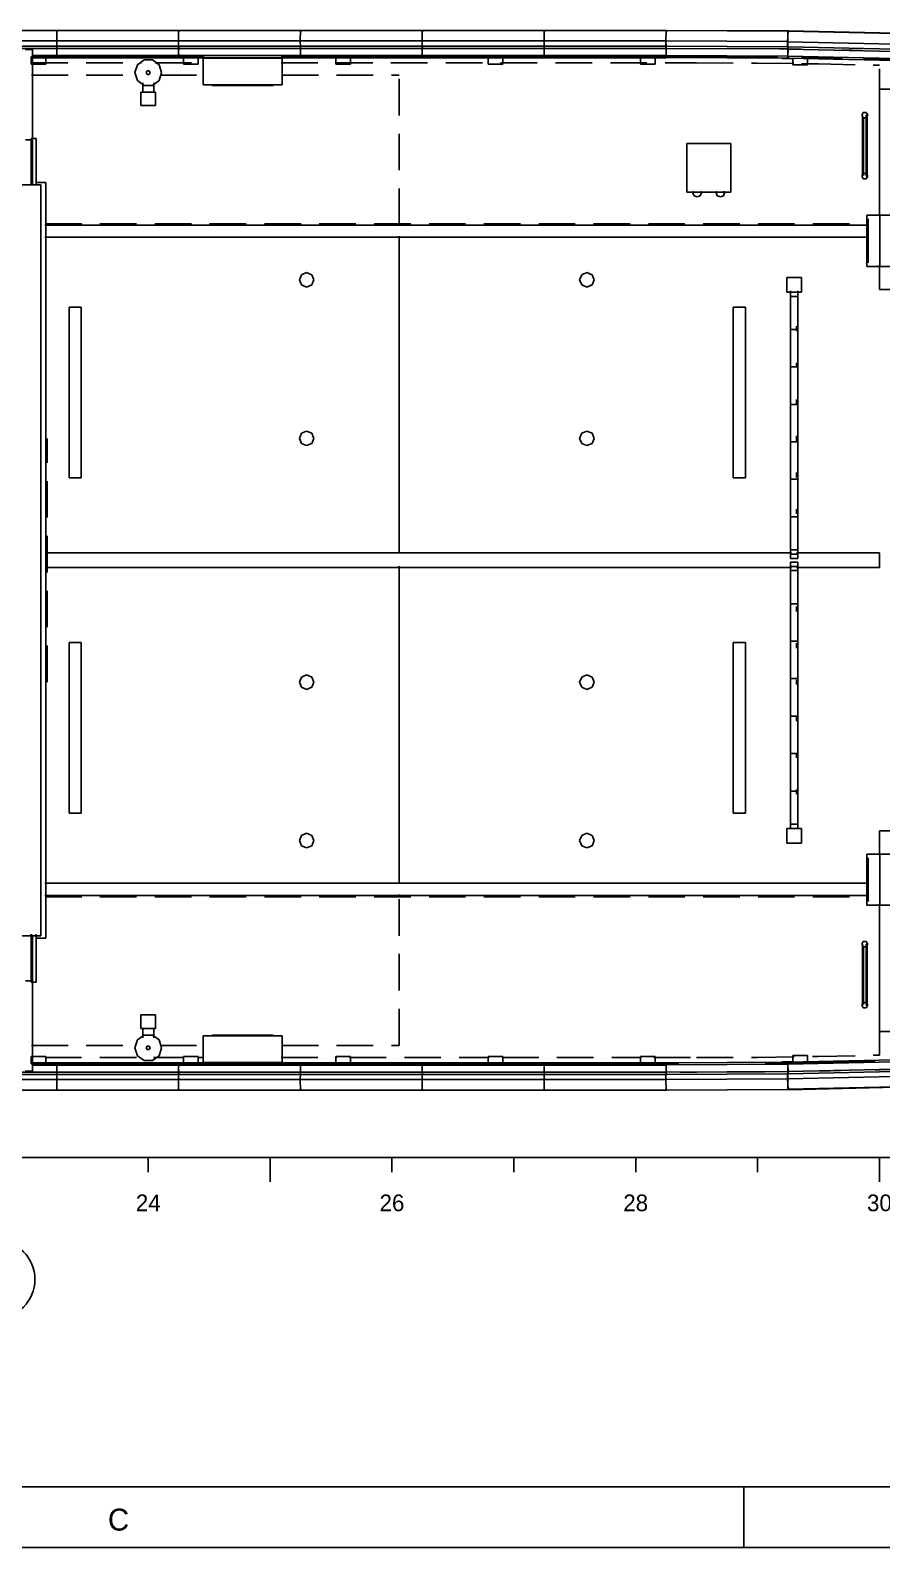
# Model space of a CAD drawing. Extents: x 5 to 836, y 5 to 589.
# Drawn here: x 259.3 to 329.2, y 5 to 129.5 of the extents above; entities that cross this region are included whole.
import ezdxf
from ezdxf.enums import TextEntityAlignment as Align

# ---------------------------------------------------------------- set-up
doc = ezdxf.new("R2010")
doc.units = 0
doc.linetypes.add('DASHED', pattern=[4.5, 3, -1.5])
for name, color, linetype in [('CHECK', 40, 'CONTINUOUS'), ('DETAIL', 8, 'CONTINUOUS'), ('DIM', 3, 'CONTINUOUS'), ('FRAME', 7, 'CONTINUOUS'), ('MARKING', 4, 'DASHED'), ('OUTLINE', 7, 'CONTINUOUS'), ('TEXT', 7, 'CONTINUOUS'), ('THIN', 7, 'CONTINUOUS')]:
    doc.layers.add(name, color=color, linetype=linetype)

msp = doc.modelspace()

# ---------------------------------------------------------------- linework, layer by layer
at = {"layer": 'CHECK'}
msp.add_circle((256.5, 27), 3.2, dxfattribs=at)
at = {"layer": 'DETAIL'}
for p, q in [((179.4, 129.47), (311.51, 129.47)), ((261.49, 128.6), (261.49, 129.47)), ((261.49, 129.47), (261.5, 129.27)), ((261.49, 128.6), (261.49, 129.47)), ((261.5, 129.33), (261.51, 129.47)), ((261.51, 129.47), (261.51, 129.33)), ((261.51, 129.47), (261.51, 129.33)), ((271.48, 128.6), (271.49, 129.47)), ((271.49, 128.6), (271.49, 129.47)), ((271.51, 129.47), (271.51, 129.33)), ((271.51, 129.47), (271.51, 129.33)), ((281.48, 128.6), (281.49, 129.47)), ((281.49, 129.47), (281.49, 129.27)), ((281.51, 129.47), (281.51, 129.33)), ((281.51, 129.33), (281.51, 129.47)), ((291.48, 128.6), (291.49, 129.47)), ((291.48, 128.6), (291.49, 129.47)), ((291.49, 129.47), (291.49, 129.27)), ((291.51, 129.47), (291.51, 129.33)), ((291.51, 129.33), (291.51, 129.47)), ((291.51, 129.47), (291.51, 129.33)), ((301.48, 128.6), (301.49, 129.47)), ((301.49, 129.47), (301.49, 129.27)), ((301.51, 129.47), (301.51, 129.33)), ((301.51, 129.33), (301.51, 129.47)), ((311.48, 128.6), (311.49, 129.47)), ((311.48, 128.6), (311.49, 129.46)), ((311.49, 129.46), (311.52, 129.47)), ((311.49, 129.46), (321.49, 129.41)), ((311.51, 129.47), (311.51, 129.33)), ((311.52, 129.47), (311.52, 129.34)), ((311.52, 129.47), (321.52, 129.42)), ((179.4, 128.6), (311.48, 128.6)), ((261.49, 128.6), (261.49, 128.07)), ((261.49, 128.6), (261.49, 128.07)), ((271.48, 128.6), (271.49, 128.07)), ((271.49, 128.6), (271.49, 128.07)), ((281.48, 128.6), (281.49, 128.07)), ((291.48, 128.6), (291.49, 128.07)), ((291.48, 128.6), (291.49, 128.07)), ((301.48, 128.6), (301.49, 128.07)), ((311.48, 128.6), (311.49, 128.07)), ((311.48, 128.6), (321.48, 128.55)), ((311.48, 128.6), (311.48, 128.06)), ((321.47, 128.53), (321.51, 129.4)), ((321.47, 128.53), (331.47, 128.31)), ((321.47, 128.07), (321.47, 128.53)), ((321.48, 128.55), (321.49, 129.41)), ((321.48, 128.55), (321.48, 128.08)), ((321.49, 129.41), (321.52, 129.42)), ((321.51, 129.4), (321.53, 129.43)), ((321.51, 129.4), (331.51, 129.18)), ((321.52, 129.42), (321.52, 129.35)), ((321.53, 129.36), (321.53, 129.43)), ((321.53, 129.43), (331.53, 129.2)), ((257.16, 127.99), (311.49, 127.99)), ((257.17, 128.18), (311.5, 128.18)), ((258.9, 127.9), (259.5, 127.9)), ((259.4, 127.3), (273.58, 127.3)), ((259.4, 126.7), (259.4, 127.3)), ((259.4, 127.22), (311.5, 127.22)), ((259.47, 127.41), (311.49, 127.41)), ((259.5, 120.56), (259.5, 127.9)), ((260.6, 126.7), (260.6, 127.3)), ((261.5, 128.18), (261.5, 128.04)), ((261.5, 127.99), (261.5, 128.18)), ((261.5, 128.04), (261.5, 128.18)), ((261.5, 127.41), (261.5, 127.99)), ((261.5, 127.99), (261.5, 127.88)), ((261.5, 127.41), (261.5, 127.52)), ((261.5, 127.43), (261.5, 127.22)), ((261.5, 127.41), (261.5, 127.22)), ((261.5, 127.22), (261.5, 127.29)), ((268.11, 126.65), (268.66, 127.05)), ((268.66, 127.05), (269.34, 127.05)), ((269.34, 127.05), (269.89, 126.65)), ((270, 127.25), (270, 127.31)), ((270, 127.25), (271.95, 127.25)), ((271.49, 127.99), (271.5, 128.18)), ((271.49, 127.41), (271.49, 127.99)), ((271.49, 127.99), (271.5, 127.88)), ((271.49, 127.41), (271.5, 127.52)), ((271.49, 127.41), (271.5, 127.22)), ((271.5, 128.18), (271.5, 128.04)), ((271.5, 128.04), (271.5, 128.18)), ((271.5, 128.18), (271.5, 128.04)), ((271.5, 127.43), (271.5, 127.22)), ((271.5, 127.22), (271.5, 127.29)), ((271.5, 127.22), (271.5, 127.29)), ((271.9, 126.7), (271.9, 127.3)), ((273, 127.25), (273.56, 127.25)), ((273.1, 126.7), (273.1, 127.3)), ((273.5, 127.2), (280, 127.2)), ((273.5, 125), (273.5, 127.2)), ((279.9, 127.3), (314, 127.3)), ((280, 125), (280, 127.2)), ((281.49, 127.99), (281.5, 128.18)), ((281.49, 127.99), (281.5, 128.18)), ((281.49, 127.41), (281.49, 127.99)), ((281.49, 127.99), (281.5, 127.88)), ((281.49, 127.41), (281.5, 127.52)), ((281.49, 127.41), (281.5, 127.22)), ((281.49, 127.41), (281.5, 127.22)), ((281.5, 128.18), (281.5, 128.04)), ((281.5, 128.18), (281.5, 128.04)), ((281.5, 127.22), (281.5, 127.29)), ((281.5, 127.22), (281.5, 127.29)), ((284.4, 126.7), (284.4, 127.3)), ((285.6, 126.7), (285.6, 127.3)), ((287, 127.25), (287, 127.31)), ((287, 127.25), (293, 127.25)), ((291.49, 127.99), (291.5, 128.18)), ((291.49, 127.99), (291.5, 128.18)), ((291.49, 127.41), (291.49, 127.99)), ((291.49, 127.41), (291.5, 127.22)), ((291.49, 127.41), (291.5, 127.22)), ((291.5, 128.18), (291.5, 128.04)), ((291.5, 128.04), (291.5, 128.18)), ((291.5, 127.43), (291.5, 127.22)), ((291.5, 127.22), (291.5, 127.29)), ((293, 127.25), (293, 127.31)), ((296.9, 126.7), (296.9, 127.3)), ((298.1, 126.7), (298.1, 127.3)), ((301.49, 127.99), (301.5, 128.18)), ((301.49, 127.41), (301.49, 127.99)), ((301.49, 127.99), (301.5, 127.88)), ((301.49, 127.41), (301.5, 127.52)), ((301.49, 127.41), (301.5, 127.22)), ((301.5, 128.18), (301.5, 128.04)), ((301.5, 128.04), (301.5, 128.18)), ((301.5, 127.43), (301.5, 127.22)), ((301.5, 127.22), (301.5, 127.29)), ((304, 127.25), (304, 127.31)), ((304, 127.25), (309.44, 127.25)), ((309.4, 126.7), (309.4, 127.3)), ((310.6, 126.7), (310.6, 127.3)), ((311.49, 127.99), (311.5, 128.18)), ((311.49, 127.99), (311.51, 128.18)), ((311.49, 127.41), (311.49, 127.99)), ((311.49, 127.99), (321.49, 127.94)), ((311.49, 127.4), (311.49, 127.99)), ((311.49, 127.41), (311.49, 127.52)), ((311.49, 127.41), (311.5, 127.22)), ((311.49, 127.4), (321.49, 127.35)), ((311.49, 127.4), (311.5, 127.23)), ((311.5, 128.18), (311.51, 128.04)), ((311.5, 127.22), (311.5, 127.29)), ((311.5, 127.23), (311.5, 127.29)), ((311.5, 127.23), (321.5, 127.18)), ((311.51, 128.18), (311.51, 128.04)), ((311.51, 128.18), (321.51, 128.13)), ((314, 127.3), (319, 127.28)), ((319, 127.28), (320.67, 127.26)), ((321, 127.16), (321, 127.22)), ((321, 127.16), (321.98, 127.16)), ((321.48, 127.35), (321.5, 127.93)), ((321.48, 127.35), (331.48, 127.13)), ((321.48, 127.35), (321.49, 127.18)), ((321.49, 127.94), (321.51, 128.13)), ((321.49, 127.35), (321.49, 127.94)), ((321.49, 127.35), (321.5, 127.18)), ((321.49, 127.18), (321.5, 127.32)), ((321.49, 127.18), (331.49, 126.96)), ((321.5, 127.93), (321.51, 128.13)), ((321.5, 127.93), (331.5, 127.71)), ((321.5, 127.18), (321.5, 127.31)), ((321.51, 128.13), (321.51, 128.06)), ((321.51, 128.06), (321.51, 128.13)), ((321.51, 128.13), (331.51, 127.91)), ((321.9, 126.64), (321.9, 127.17)), ((323.02, 127.16), (325.95, 127.16)), ((323.03, 127.22), (324, 127.21)), ((323.1, 126.64), (323.1, 127.17)), ((324, 127.21), (325.94, 127.17)), ((327.68, 127.13), (329, 127.1)), ((329, 127.1), (330.46, 127.05)), ((259.4, 126.7), (260.6, 126.7)), ((267.9, 126), (268.11, 126.65)), ((267.9, 126), (268.11, 125.35)), ((268.84, 126), (268.92, 126.14)), ((268.84, 126), (268.92, 125.86)), ((268.92, 126.14), (269.08, 126.14)), ((268.92, 125.86), (269.08, 125.86)), ((269.08, 126.14), (269.16, 126)), ((269.08, 125.86), (269.16, 126)), ((269.89, 126.65), (270.1, 126)), ((269.89, 125.35), (270.1, 126)), ((271.9, 126.7), (273.1, 126.7)), ((284.4, 126.7), (285.6, 126.7)), ((296.9, 126.7), (298.1, 126.7)), ((309.4, 126.7), (310.6, 126.7)), ((321.9, 126.64), (323.1, 126.64)), ((268.11, 125.35), (268.66, 124.95)), ((268.66, 124.95), (269.34, 124.95)), ((269.34, 124.95), (269.89, 125.35)), ((273.5, 125), (280, 125)), ((329, 114.24), (329, 124.65)), ((329, 124.65), (369.09, 124.65)), ((268.4, 124.4), (269.6, 124.4)), ((268.4, 123.3), (269.6, 123.3)), ((329, 124.45), (329.07, 124.45)), ((327.55, 122.5), (327.68, 122.72)), ((327.55, 122.5), (327.68, 122.28)), ((327.6, 122.5), (327.65, 122.5)), ((327.6, 117.5), (327.6, 122.5)), ((327.68, 122.72), (327.92, 122.72)), ((327.68, 122.28), (327.92, 122.28)), ((327.7, 117.57), (327.7, 122.36)), ((327.9, 122.5), (328, 122.5)), ((327.9, 117.5), (327.9, 122.5)), ((327.92, 122.72), (328.05, 122.5)), ((327.92, 122.28), (328.05, 122.5)), ((328, 117.5), (328, 122.5)), ((258.94, 120.5), (259.5, 120.5)), ((259.4, 120.6), (259.8, 120.6)), ((259.4, 116.75), (259.4, 120.6)), ((259.5, 116.79), (259.5, 120.5)), ((259.8, 116.75), (259.8, 120.6)), ((313.2, 120.2), (316.8, 120.2)), ((313.2, 116.2), (313.2, 120.2)), ((316.8, 116.2), (316.8, 120.2)), ((327.55, 117.5), (327.68, 117.72)), ((327.55, 117.5), (327.68, 117.28)), ((327.6, 117.5), (327.65, 117.5)), ((327.68, 117.72), (327.92, 117.72)), ((327.68, 117.28), (327.92, 117.28)), ((327.9, 117.5), (328, 117.5)), ((327.92, 117.72), (328.05, 117.5)), ((327.92, 117.28), (328.05, 117.5)), ((88.5, 116.8), (260.2, 116.8)), ((259.8, 117), (260.6, 117)), ((260.2, 55.2), (260.2, 116.8)), ((260.6, 55), (260.6, 117)), ((313.2, 116.2), (316.8, 116.2)), ((260.52, 113.5), (328.09, 113.5)), ((289.6, 113.49), (289.6, 113.7)), ((327.96, 114.3), (330.44, 114.3)), ((327.96, 110.1), (327.96, 114.3)), ((329.04, 110.1), (329.04, 114.3)), ((260.52, 112.5), (328.09, 112.5)), ((289.6, 86.56), (289.6, 112.58)), ((281.58, 109.42), (282, 109.6)), ((282, 109.6), (282.42, 109.42)), ((304.58, 109.42), (305, 109.6)), ((305, 109.6), (305.42, 109.42)), ((327.96, 110.1), (330.44, 110.1)), ((329, 108.2), (329, 110.22)), ((281.4, 109), (281.58, 109.42)), ((281.4, 109), (281.58, 108.58)), ((281.58, 108.58), (282, 108.4)), ((282, 108.4), (282.42, 108.58)), ((282.42, 109.42), (282.6, 109)), ((282.42, 108.58), (282.6, 109)), ((304.4, 109), (304.58, 109.42)), ((304.4, 109), (304.58, 108.58)), ((304.58, 108.58), (305, 108.4)), ((305, 108.4), (305.42, 108.58)), ((305.42, 109.42), (305.6, 109)), ((305.42, 108.58), (305.6, 109)), ((321.4, 109.2), (322.6, 109.2)), ((321.4, 108), (321.4, 109.2)), ((322.6, 108), (322.6, 109.2)), ((329, 108.5), (329.07, 108.5)), ((321.4, 108), (322.6, 108)), ((321.7, 86.15), (321.7, 108.1)), ((321.7, 107.65), (322.3, 107.65)), ((322.3, 86.15), (322.3, 108.1)), ((329, 108.2), (330.26, 108.2)), ((262.5, 106.75), (263.5, 106.75)), ((262.5, 92.75), (262.5, 106.75)), ((263.5, 92.75), (263.5, 106.75)), ((317, 106.75), (318, 106.75)), ((317, 92.75), (317, 106.75)), ((318, 92.75), (318, 106.75)), ((321.7, 104.93), (322.3, 104.93)), ((322.2, 104.8), (322.2, 105.2)), ((322.2, 101.8), (322.2, 102.2)), ((321.7, 101.86), (322.3, 101.86)), ((321.7, 98.79), (322.3, 98.79)), ((322.2, 98.8), (322.2, 99.2)), ((281.4, 96), (281.58, 96.42)), ((281.4, 96), (281.58, 95.58)), ((281.58, 96.42), (282, 96.6)), ((282, 96.6), (282.42, 96.42)), ((282.42, 96.42), (282.6, 96)), ((282.42, 95.58), (282.6, 96)), ((304.4, 96), (304.58, 96.42)), ((304.4, 96), (304.58, 95.58)), ((304.58, 96.42), (305, 96.6)), ((305, 96.6), (305.42, 96.42)), ((305.42, 96.42), (305.6, 96)), ((305.42, 95.58), (305.6, 96)), ((322.2, 95.8), (322.2, 96.2)), ((281.58, 95.58), (282, 95.4)), ((282, 95.4), (282.42, 95.58)), ((304.58, 95.58), (305, 95.4)), ((305, 95.4), (305.42, 95.58)), ((321.7, 95.71), (322.3, 95.71)), ((262.5, 92.75), (263.5, 92.75)), ((317, 92.75), (318, 92.75)), ((321.7, 92.64), (322.3, 92.64)), ((322.2, 92.8), (322.2, 93.2)), ((322.2, 89.8), (322.2, 90.2)), ((321.7, 89.57), (322.3, 89.57)), ((260.55, 86.6), (321.79, 86.6)), ((321.7, 86.85), (322.3, 86.85)), ((321.7, 86.5), (322.3, 86.5)), ((321.7, 86.15), (322.3, 86.15)), ((322.21, 86.6), (329, 86.6)), ((329, 85.4), (329, 86.6)), ((260.55, 85.4), (321.79, 85.4)), ((289.6, 59.49), (289.6, 85.51)), ((321.7, 85.85), (322.3, 85.85)), ((321.7, 63.97), (321.7, 85.85)), ((321.7, 85.5), (322.3, 85.5)), ((321.7, 85.15), (322.3, 85.15)), ((322.21, 85.4), (329, 85.4)), ((322.3, 63.97), (322.3, 85.85)), ((321.7, 82.43), (322.3, 82.43)), ((322.2, 81.8), (322.2, 82.2)), ((262.5, 65.25), (262.5, 79.25)), ((262.5, 79.25), (263.5, 79.25)), ((263.5, 65.25), (263.5, 79.25)), ((317, 65.25), (317, 79.25)), ((317, 79.25), (318, 79.25)), ((318, 65.25), (318, 79.25)), ((321.7, 79.36), (322.3, 79.36)), ((322.2, 78.8), (322.2, 79.2)), ((281.4, 76), (281.58, 76.42)), ((281.4, 76), (281.58, 75.58)), ((281.58, 76.42), (282, 76.6)), ((282, 76.6), (282.42, 76.42)), ((282.42, 76.42), (282.6, 76)), ((282.42, 75.58), (282.6, 76)), ((304.4, 76), (304.58, 76.42)), ((304.4, 76), (304.58, 75.58)), ((304.58, 76.42), (305, 76.6)), ((305, 76.6), (305.42, 76.42)), ((305.42, 76.42), (305.6, 76)), ((305.42, 75.58), (305.6, 76)), ((321.7, 76.29), (322.3, 76.29)), ((322.2, 75.8), (322.2, 76.2)), ((281.58, 75.58), (282, 75.4)), ((282, 75.4), (282.42, 75.58)), ((304.58, 75.58), (305, 75.4)), ((305, 75.4), (305.42, 75.58)), ((321.7, 73.21), (322.3, 73.21)), ((322.2, 72.8), (322.2, 73.2)), ((321.7, 70.14), (322.3, 70.14)), ((322.2, 69.8), (322.2, 70.2)), ((321.7, 67.07), (322.3, 67.07)), ((322.2, 66.8), (322.2, 67.2)), ((262.5, 65.25), (263.5, 65.25)), ((317, 65.25), (318, 65.25)), ((281.58, 63.42), (282, 63.6)), ((282, 63.6), (282.42, 63.42)), ((304.58, 63.42), (305, 63.6)), ((305, 63.6), (305.42, 63.42)), ((321.4, 62.8), (321.4, 64)), ((321.4, 64), (322.6, 64)), ((321.7, 64.35), (322.3, 64.35)), ((322.6, 62.8), (322.6, 64)), ((329, 61.85), (329, 63.8)), ((329, 63.8), (330.26, 63.8)), ((329, 63.5), (329.07, 63.5)), ((281.4, 63), (281.58, 63.42)), ((281.4, 63), (281.58, 62.58)), ((281.58, 62.58), (282, 62.4)), ((282, 62.4), (282.42, 62.58)), ((282.42, 63.42), (282.6, 63)), ((282.42, 62.58), (282.6, 63)), ((304.4, 63), (304.58, 63.42)), ((304.4, 63), (304.58, 62.58)), ((304.58, 62.58), (305, 62.4)), ((305, 62.4), (305.42, 62.58)), ((305.42, 63.42), (305.6, 63)), ((305.42, 62.58), (305.6, 63)), ((321.4, 62.8), (322.6, 62.8)), ((327.96, 57.7), (327.96, 61.9)), ((327.96, 61.9), (330.44, 61.9)), ((329.04, 57.7), (329.04, 61.9)), ((260.52, 59.5), (328.09, 59.5)), ((289.6, 58.37), (289.6, 58.58)), ((260.52, 58.5), (328.09, 58.5)), ((327.96, 57.7), (330.44, 57.7)), ((329, 47.35), (329, 57.8)), ((88.5, 55.2), (260.2, 55.2)), ((259.4, 51.4), (259.4, 55.32)), ((259.5, 44.1), (259.5, 55.28)), ((259.8, 51.4), (259.8, 55.32)), ((259.8, 55), (260.6, 55)), ((327.55, 54.5), (327.68, 54.72)), ((327.55, 54.5), (327.68, 54.28)), ((327.6, 49.5), (327.6, 54.5)), ((327.6, 54.5), (327.65, 54.5)), ((327.68, 54.72), (327.92, 54.72)), ((327.68, 54.28), (327.92, 54.28)), ((327.7, 49.57), (327.7, 54.36)), ((327.9, 49.5), (327.9, 54.5)), ((327.9, 54.5), (328, 54.5)), ((327.92, 54.72), (328.05, 54.5)), ((327.92, 54.28), (328.05, 54.5)), ((328, 49.5), (328, 54.5)), ((258.94, 51.5), (259.5, 51.5)), ((259.4, 51.4), (259.8, 51.4)), ((268.4, 48.7), (269.6, 48.7)), ((327.55, 49.5), (327.68, 49.72)), ((327.55, 49.5), (327.68, 49.28)), ((327.6, 49.5), (327.65, 49.5)), ((327.68, 49.72), (327.92, 49.72)), ((327.68, 49.28), (327.92, 49.28)), ((327.9, 49.5), (328, 49.5)), ((327.92, 49.72), (328.05, 49.5)), ((327.92, 49.28), (328.05, 49.5)), ((268.4, 47.6), (269.6, 47.6)), ((329, 47.55), (329.07, 47.55)), ((329, 47.35), (369.09, 47.35)), ((267.9, 46), (268.11, 46.65)), ((268.11, 46.65), (268.66, 47.05)), ((268.66, 47.05), (269.34, 47.05)), ((268.84, 46), (268.92, 46.14)), ((268.92, 46.14), (269.08, 46.14)), ((269.08, 46.14), (269.16, 46)), ((269.34, 47.05), (269.89, 46.65)), ((269.89, 46.65), (270.1, 46)), ((273.5, 44.8), (273.5, 47)), ((273.5, 47), (280, 47)), ((280, 44.8), (280, 47)), ((259.4, 45.3), (260.6, 45.3)), ((259.4, 44.7), (259.4, 45.3)), ((260.6, 44.7), (260.6, 45.3)), ((267.9, 46), (268.11, 45.35)), ((268.11, 45.35), (268.66, 44.95)), ((268.66, 44.95), (269.34, 44.95)), ((268.84, 46), (268.92, 45.86)), ((268.92, 45.86), (269.08, 45.86)), ((269.08, 45.86), (269.16, 46)), ((269.34, 44.95), (269.89, 45.35)), ((269.89, 45.35), (270.1, 46)), ((271.9, 45.3), (273.1, 45.3)), ((271.9, 44.7), (271.9, 45.3)), ((273.1, 44.7), (273.1, 45.3)), ((284.4, 45.3), (285.6, 45.3)), ((284.4, 44.7), (284.4, 45.3)), ((285.6, 44.7), (285.6, 45.3)), ((296.9, 45.3), (298.1, 45.3)), ((296.9, 44.7), (296.9, 45.3)), ((298.1, 44.7), (298.1, 45.3)), ((309.4, 45.3), (310.6, 45.3)), ((309.4, 44.7), (309.4, 45.3)), ((310.6, 44.7), (310.6, 45.3)), ((311.5, 44.77), (321.5, 44.82)), ((321, 44.78), (321, 44.84)), ((321, 44.84), (321.98, 44.84)), ((321.48, 44.65), (331.48, 44.87)), ((321.48, 44.65), (321.49, 44.82)), ((321.49, 44.82), (331.49, 45.04)), ((321.49, 44.65), (321.5, 44.82)), ((321.49, 44.82), (321.5, 44.75)), ((321.5, 44.82), (321.5, 44.76)), ((321.9, 44.76), (321.9, 45.36)), ((321.9, 45.36), (323.1, 45.36)), ((323.02, 44.84), (327, 44.84)), ((323.1, 44.76), (323.1, 45.36)), ((325.88, 44.83), (328.65, 44.89)), ((257.45, 43.82), (311.5, 43.82)), ((257.51, 44.01), (311.49, 44.01)), ((258.9, 44.1), (259.5, 44.1)), ((259.4, 44.78), (311.5, 44.78)), ((259.4, 44.7), (312.54, 44.7)), ((259.47, 44.59), (311.49, 44.59)), ((261.49, 43.4), (261.49, 43.87)), ((261.49, 43.4), (261.49, 43.87)), ((261.5, 44.78), (261.5, 44.64)), ((261.5, 44.59), (261.5, 44.78)), ((261.5, 44.64), (261.5, 44.78)), ((261.5, 44.01), (261.5, 44.59)), ((261.5, 44.59), (261.5, 44.48)), ((261.5, 44.01), (261.5, 44.12)), ((261.5, 44.03), (261.5, 43.82)), ((261.5, 44.01), (261.5, 43.82)), ((261.5, 43.82), (261.5, 43.89)), ((270, 44.63), (270, 44.75)), ((270, 44.75), (271.95, 44.75)), ((271.48, 43.4), (271.49, 43.87)), ((271.49, 44.59), (271.5, 44.78)), ((271.49, 44.01), (271.49, 44.59)), ((271.49, 44.59), (271.5, 44.48)), ((271.49, 44.01), (271.5, 44.12)), ((271.49, 44.01), (271.5, 43.82)), ((271.49, 43.4), (271.49, 43.87)), ((271.5, 44.78), (271.5, 44.64)), ((271.5, 44.64), (271.5, 44.78)), ((271.5, 44.78), (271.5, 44.64)), ((271.5, 44.03), (271.5, 43.82)), ((271.5, 43.82), (271.5, 43.89)), ((271.5, 43.82), (271.5, 43.89)), ((273, 44.75), (276, 44.75)), ((273.5, 44.8), (280, 44.8)), ((276, 44.63), (276, 44.75)), ((281.48, 43.4), (281.49, 43.87)), ((281.49, 44.59), (281.5, 44.78)), ((281.49, 44.59), (281.5, 44.78)), ((281.49, 44.01), (281.49, 44.59)), ((281.49, 44.59), (281.5, 44.48)), ((281.49, 44.01), (281.5, 44.12)), ((281.49, 44.01), (281.5, 43.82)), ((281.49, 44.01), (281.5, 43.82)), ((281.5, 44.78), (281.5, 44.64)), ((281.5, 44.78), (281.5, 44.64)), ((281.5, 43.82), (281.5, 43.89)), ((281.5, 43.82), (281.5, 43.89)), ((287, 44.63), (287, 44.75)), ((287, 44.75), (293, 44.75)), ((291.48, 43.4), (291.49, 43.87)), ((291.48, 43.4), (291.49, 43.87)), ((291.49, 44.59), (291.5, 44.78)), ((291.49, 44.59), (291.5, 44.78)), ((291.49, 44.01), (291.49, 44.59)), ((291.49, 44.01), (291.5, 43.82)), ((291.49, 44.01), (291.5, 43.82)), ((291.5, 44.78), (291.5, 44.64)), ((291.5, 44.64), (291.5, 44.78)), ((291.5, 44.03), (291.5, 43.82)), ((291.5, 43.82), (291.5, 43.89)), ((293, 44.63), (293, 44.75)), ((301.48, 43.4), (301.49, 43.87)), ((301.49, 44.59), (301.5, 44.78)), ((301.49, 44.01), (301.49, 44.59)), ((301.49, 44.59), (301.5, 44.48)), ((301.49, 44.01), (301.5, 44.12)), ((301.49, 44.01), (301.5, 43.82)), ((301.5, 44.78), (301.5, 44.64)), ((301.5, 44.64), (301.5, 44.78)), ((301.5, 44.03), (301.5, 43.82)), ((301.5, 43.82), (301.5, 43.89)), ((304, 44.63), (304, 44.75)), ((304, 44.75), (309.44, 44.75)), ((311.48, 43.4), (311.48, 43.87)), ((311.48, 43.4), (311.48, 43.87)), ((311.49, 44.59), (311.5, 44.78)), ((311.49, 44.6), (311.5, 44.77)), ((311.49, 44.6), (321.49, 44.65)), ((311.49, 44.6), (311.49, 44.01)), ((311.49, 44.01), (311.49, 44.59)), ((311.49, 44.59), (311.49, 44.48)), ((311.49, 44.01), (321.49, 44.06)), ((311.49, 44.01), (311.5, 43.82)), ((311.49, 44.01), (311.51, 43.82)), ((311.5, 44.78), (311.51, 44.64)), ((311.5, 44.77), (311.5, 44.64)), ((311.5, 43.82), (311.5, 43.89)), ((311.51, 43.82), (311.51, 43.89)), ((311.51, 43.82), (321.51, 43.87)), ((319.62, 44.73), (321.99, 44.76)), ((321.47, 43.87), (321.47, 43.47)), ((321.47, 43.47), (331.47, 43.69)), ((321.48, 44.65), (321.5, 44.07)), ((321.48, 43.45), (321.48, 43.92)), ((321.49, 44.65), (321.49, 44.06)), ((321.49, 44.06), (321.51, 43.87)), ((321.5, 44.07), (331.5, 44.29)), ((321.5, 44.07), (321.51, 43.87)), ((321.51, 43.87), (331.51, 44.09)), ((321.51, 43.87), (321.51, 44.01)), ((321.51, 44.01), (321.51, 43.87)), ((321.9, 44.76), (323.1, 44.76)), ((323.03, 44.78), (324, 44.79)), ((324, 44.79), (324.14, 44.79)), ((179.4, 42.53), (311.51, 42.53)), ((257.43, 43.4), (311.48, 43.4)), ((261.49, 43.4), (261.49, 42.53)), ((261.49, 43.4), (261.49, 42.53)), ((261.49, 42.53), (261.5, 42.73)), ((261.51, 42.53), (261.51, 42.6)), ((261.51, 42.6), (261.51, 42.53)), ((261.51, 42.53), (261.51, 42.6)), ((271.48, 43.4), (271.49, 42.53)), ((271.49, 43.4), (271.49, 42.53)), ((271.51, 42.53), (271.51, 42.6)), ((271.51, 42.53), (271.51, 42.6)), ((281.48, 43.4), (281.49, 42.53)), ((281.49, 42.53), (281.49, 42.73)), ((281.51, 42.53), (281.51, 42.6)), ((281.51, 42.6), (281.51, 42.53)), ((291.48, 43.4), (291.49, 42.53)), ((291.48, 43.4), (291.49, 42.53)), ((291.49, 42.53), (291.49, 42.73)), ((291.51, 42.53), (291.51, 42.6)), ((291.51, 42.6), (291.51, 42.53)), ((291.51, 42.53), (291.51, 42.6)), ((301.48, 43.4), (301.49, 42.53)), ((301.49, 42.53), (301.49, 42.73)), ((301.51, 42.53), (301.51, 42.6)), ((301.51, 42.6), (301.51, 42.53)), ((311.48, 43.4), (321.48, 43.45)), ((311.48, 43.4), (311.49, 42.53)), ((311.48, 43.4), (311.49, 42.54)), ((311.49, 42.54), (321.49, 42.59)), ((311.49, 42.54), (311.52, 42.53)), ((311.51, 42.53), (311.51, 42.6)), ((311.52, 42.53), (311.52, 42.6)), ((311.52, 42.53), (321.52, 42.58)), ((321.47, 43.47), (321.51, 42.6)), ((321.48, 43.45), (321.49, 42.59)), ((321.49, 42.59), (321.52, 42.58)), ((321.51, 42.6), (331.51, 42.82)), ((321.51, 42.6), (321.53, 42.57)), ((321.52, 42.58), (321.52, 42.71)), ((321.53, 42.57), (331.53, 42.8)), ((321.53, 42.71), (321.53, 42.57))]:
    msp.add_line(p, q, dxfattribs=at)
at = {"layer": 'DIM'}
for p, q in [((25, 37), (383, 37)), ((269, 37), (269, 35.8)), ((279, 37), (279, 35)), ((289, 37), (289, 35.8)), ((299, 37), (299, 35.8)), ((309, 37), (309, 35.8)), ((319, 37), (319, 35.8)), ((329, 37), (329, 35))]:
    msp.add_line(p, q, dxfattribs=at)
at = {"layer": 'FRAME'}
msp.add_line((831, 10), (10, 10), dxfattribs=at)
at = {"layer": 'MARKING'}
for p, q in [((259.41, 126.8), (268.44, 126.8)), ((259.42, 125.8), (268.08, 125.8)), ((269.56, 126.8), (273.55, 126.8)), ((269.97, 125.8), (273.53, 125.8)), ((279.92, 126.8), (314, 126.8)), ((279.96, 125.8), (289.6, 125.8)), ((289.6, 113.49), (289.6, 125.8)), ((314, 126.8), (319, 126.78)), ((319, 126.78), (321.99, 126.74)), ((322.61, 126.73), (324, 126.71)), ((324, 126.71), (329, 126.6)), ((329, 114.3), (329, 126.6)), ((260.54, 113.6), (328.09, 113.6)), ((289.6, 86.56), (289.6, 112.58)), ((260.7, 76), (260.7, 96)), ((289.6, 59.49), (289.6, 85.51)), ((289.6, 46.2), (289.6, 58.58)), ((260.54, 58.4), (328.09, 58.4)), ((329, 45.4), (329, 57.77)), ((259.42, 46.2), (268.08, 46.2)), ((269.97, 46.2), (273.53, 46.2)), ((279.96, 46.2), (289.6, 46.2)), ((260.53, 45.2), (268.58, 45.2)), ((269.42, 45.2), (271.94, 45.2)), ((273.06, 45.2), (273.55, 45.2)), ((279.92, 45.2), (284.47, 45.2)), ((285.52, 45.2), (296.99, 45.2)), ((298.04, 45.2), (309.45, 45.2)), ((310.5, 45.2), (314, 45.2)), ((314, 45.2), (319, 45.22)), ((319, 45.22), (324, 45.29)), ((324, 45.29), (329, 45.4))]:
    msp.add_line(p, q, dxfattribs=at)
at = {"layer": 'OUTLINE'}
for p, q in [((259.42, 127.3), (273.58, 127.3)), ((279.9, 127.3), (314, 127.3)), ((314, 127.3), (319, 127.28)), ((319, 127.28), (320.67, 127.26)), ((320.74, 127.95), (322.54, 127.93)), ((322.61, 127.23), (324, 127.21)), ((324, 127.21), (325.94, 127.17)), ((325.94, 127.87), (327.61, 127.83)), ((327.68, 127.13), (329, 127.1)), ((329, 127.1), (330.46, 127.05)), ((268.55, 124.4), (268.55, 125.17)), ((269.45, 124.4), (269.45, 125.17)), ((274.25, 124.95), (279.25, 124.95)), ((268.4, 123.3), (268.4, 124.4)), ((269.6, 123.3), (269.6, 124.4)), ((313.7, 116.15), (313.75, 116.27)), ((313.7, 116.15), (313.8, 115.9)), ((313.8, 115.9), (314.05, 115.8)), ((314.05, 115.8), (314.3, 115.9)), ((314.3, 115.9), (314.4, 116.15)), ((314.35, 116.27), (314.4, 116.15)), ((315.6, 116.15), (315.65, 116.27)), ((315.6, 116.15), (315.7, 115.9)), ((315.7, 115.9), (315.95, 115.8)), ((315.95, 115.8), (316.2, 115.9)), ((316.2, 115.9), (316.3, 116.15)), ((316.25, 116.27), (316.3, 116.15)), ((328.09, 110.4), (328.09, 114)), ((328.09, 58), (328.09, 61.6)), ((268.4, 47.6), (268.4, 48.7)), ((269.6, 47.6), (269.6, 48.7)), ((268.55, 46.83), (268.55, 47.6)), ((269.45, 46.83), (269.45, 47.6)), ((274.25, 47.05), (279.25, 47.05)), ((325.88, 44.83), (328.65, 44.89)), ((259.42, 44.7), (312.54, 44.7)), ((312.68, 44), (314, 44)), ((314, 44), (319, 44.02)), ((319, 44.02), (319.56, 44.03)), ((319.63, 44.73), (324, 44.79)), ((324, 44.79), (324.14, 44.79)), ((324.14, 44.09), (325.81, 44.13)), ((328.65, 44.19), (329, 44.2)), ((329, 44.2), (329.9, 44.23))]:
    msp.add_line(p, q, dxfattribs=at)
at = {"layer": 'THIN'}
for p, q in [((317.88, 10), (317.88, 5)), ((836, 5), (5, 5))]:
    msp.add_line(p, q, dxfattribs=at)

# ---------------------------------------------------------------- texts
at = {"layer": 'TEXT'}
for s, height, p in [('24', 1.37, (269, 32.6)), ('26', 1.37, (289, 32.6)), ('28', 1.37, (309, 32.6)), ('30', 1.37, (329, 32.6)), ('C', 1.8, (266.56, 6.4))]:
    msp.add_text(s, height=height, dxfattribs=at).set_placement(p, align=Align.CENTER)

doc.saveas('drawing.dxf')
